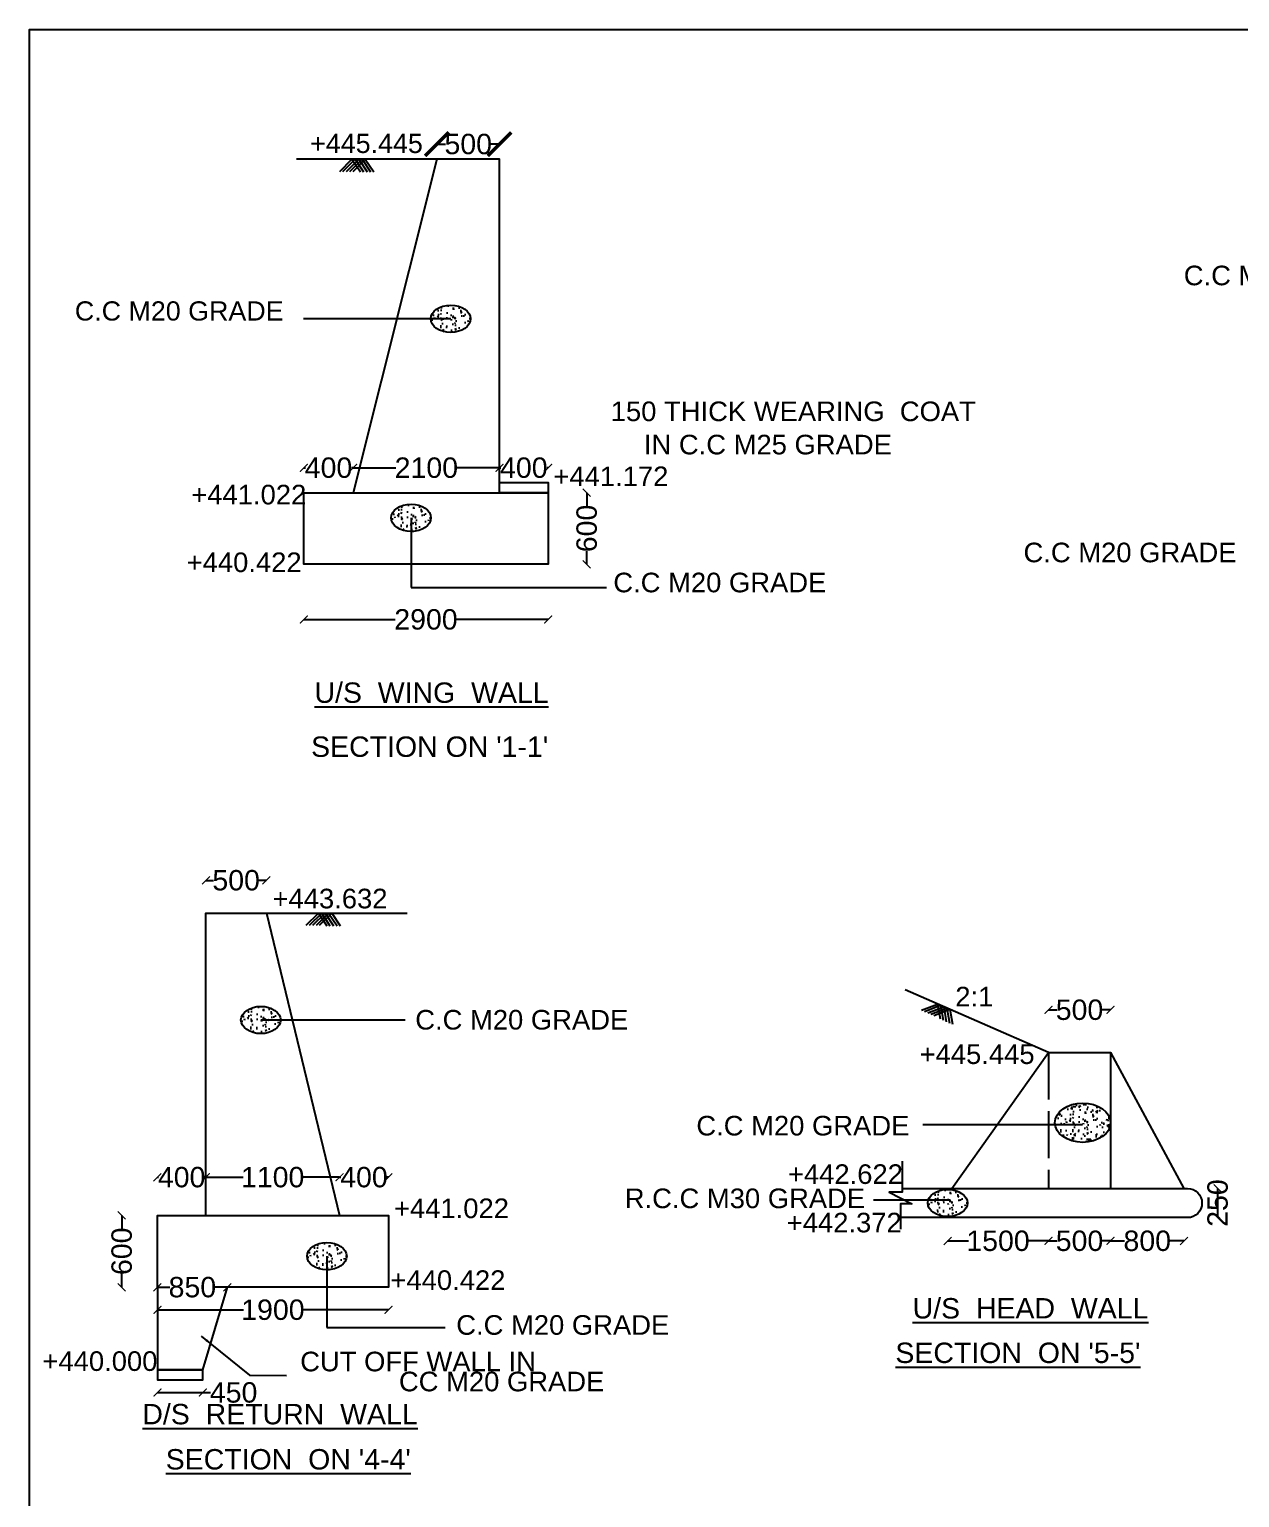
# Model space of a CAD drawing. Header units: millimetres. Extents: x 5759659 to 5765491, y 20978999 to 20982729.
# Drawn here: x 5759659 to 5761202, y 20980856 to 20982729 of the extents above; entities that cross this region are included whole.
import ezdxf

# ---------------------------------------------------------------- set-up
doc = ezdxf.new("R2010")
doc.units = ezdxf.units.MM
doc.header["$MEASUREMENT"] = 0
doc.linetypes.add('ACAD_ISO02W100', pattern=[15, 12, -3])
for name, color, linetype in [('DIMENSIONS', 7, 'Continuous'), ('DRAWING', 7, 'Continuous'), ('TEXT', 1, 'Continuous')]:
    doc.layers.add(name, color=color, linetype=linetype)
doc.styles.get("Standard").update_dxf_attribs({"font": 'arial.ttf', "height": 26})
doc.dimstyles.get("Standard").update_dxf_attribs({"dimtxt": 26, "dimasz": 10, "dimexe": 0.18, "dimexo": 0.0625, "dimgap": 0.09, "dimtad": 0, "dimdec": 0, "dimzin": 0, "dimdsep": 46, "dimtxsty": 'Standard', "dimblk": 'ARCHTICK', "dimcen": 0.09, "dimse1": 1, "dimse2": 1, "dimadec": 0, "dimazin": 0, "dimtfac": 1, "dimtdec": 0, "dimtofl": 0, "dimtmove": 0, "dimatfit": 3, "dimfxl": 1, "dimtolj": 1, "dimtzin": 0, "dimarcsym": 0})

# ---------------------------------------------------------------- blocks, each defined once
blk = doc.blocks.new('_ArchTick')
at = {"color": 0, "linetype": 'ByBlock', "const_width": 0.15}
blk.add_lwpolyline([(-0.5, -0.5), (0.5, 0.5)], dxfattribs=at)
blk = doc.blocks.new('*D4')
at = {"layer": 'Defpoints', "color": 0, "transparency": 16777216}
for p in [(5760258.5, 20982582.3), (5760178.7, 20982563), (5760258.5, 20982563)]:
    blk.add_point(p, dxfattribs=at)
at = {"layer": 'DIMENSIONS', "color": 0, "lineweight": -2, "transparency": 16777216}
for p, q in [((5760178.7, 20982582.3), (5760189.8, 20982582.3)), ((5760258.5, 20982582.3), (5760247.4, 20982582.3))]:
    blk.add_line(p, q, dxfattribs=at)
at = {"layer": 'DIMENSIONS', "color": 0, "lineweight": -2, "transparency": 16777216, "xscale": 30, "yscale": 30, "zscale": 30, "rotation": 180}
blk.add_blockref('_ArchTick', (5760178.7, 20982582.3), dxfattribs=at)
at = {"layer": 'DIMENSIONS', "color": 0, "lineweight": -2, "transparency": 16777216, "xscale": 30, "yscale": 30, "zscale": 30}
blk.add_blockref('_ArchTick', (5760258.5, 20982582.3), dxfattribs=at)
at = {"layer": 'DIMENSIONS', "color": 0, "transparency": 16777216, "insert": (5760218.6, 20982582.3), "char_height": 26, "attachment_point": 5}
blk.add_mtext('\\A1;500', dxfattribs=at)
blk = doc.blocks.new('*D5')
at = {"layer": 'Defpoints', "color": 0, "transparency": 16777216}
for p in [(5760071.9, 20982169.5), (5760008.9, 20982137.7), (5760071.9, 20982137.7)]:
    blk.add_point(p, dxfattribs=at)
at = {"layer": 'DIMENSIONS', "color": 0, "lineweight": -2, "transparency": 16777216}
for p, q in [((5760008.9, 20982169.5), (5760011.1, 20982169.5)), ((5760071.9, 20982169.5), (5760069.7, 20982169.5))]:
    blk.add_line(p, q, dxfattribs=at)
at = {"layer": 'DIMENSIONS', "color": 0, "lineweight": -2, "transparency": 16777216, "xscale": 10, "yscale": 10, "zscale": 10, "rotation": 180}
blk.add_blockref('_ArchTick', (5760008.9, 20982169.5), dxfattribs=at)
at = {"layer": 'DIMENSIONS', "color": 0, "lineweight": -2, "transparency": 16777216, "xscale": 10, "yscale": 10, "zscale": 10}
blk.add_blockref('_ArchTick', (5760071.9, 20982169.5), dxfattribs=at)
at = {"layer": 'DIMENSIONS', "color": 0, "transparency": 16777216, "insert": (5760040.4, 20982169.5), "char_height": 26, "attachment_point": 5}
blk.add_mtext('\\A1;400', dxfattribs=at)
blk = doc.blocks.new('*D6')
at = {"layer": 'Defpoints', "color": 0, "transparency": 16777216}
for p in [(5760258.5, 20982169.5), (5760071.9, 20982137.7), (5760258.5, 20982137.7)]:
    blk.add_point(p, dxfattribs=at)
at = {"layer": 'DIMENSIONS', "color": 0, "lineweight": -2, "transparency": 16777216}
for p, q in [((5760071.9, 20982169.5), (5760126.1, 20982169.5)), ((5760258.5, 20982169.5), (5760204.3, 20982169.5))]:
    blk.add_line(p, q, dxfattribs=at)
at = {"layer": 'DIMENSIONS', "color": 0, "lineweight": -2, "transparency": 16777216, "xscale": 10, "yscale": 10, "zscale": 10, "rotation": 180}
blk.add_blockref('_ArchTick', (5760071.9, 20982169.5), dxfattribs=at)
at = {"layer": 'DIMENSIONS', "color": 0, "lineweight": -2, "transparency": 16777216, "xscale": 10, "yscale": 10, "zscale": 10}
blk.add_blockref('_ArchTick', (5760258.5, 20982169.5), dxfattribs=at)
at = {"layer": 'DIMENSIONS', "color": 0, "transparency": 16777216, "insert": (5760165.2, 20982169.5), "char_height": 26, "attachment_point": 5}
blk.add_mtext('\\A1;2100', dxfattribs=at)
blk = doc.blocks.new('*D7')
at = {"layer": 'Defpoints', "color": 0, "transparency": 16777216}
for p in [(5760320.5, 20982169.5), (5760258.5, 20982137.7), (5760320.5, 20982137.7)]:
    blk.add_point(p, dxfattribs=at)
at = {"layer": 'DIMENSIONS', "color": 0, "lineweight": -2, "transparency": 16777216}
for p, q in [((5760258.5, 20982169.5), (5760260.2, 20982169.5)), ((5760320.5, 20982169.5), (5760318.8, 20982169.5))]:
    blk.add_line(p, q, dxfattribs=at)
at = {"layer": 'DIMENSIONS', "color": 0, "lineweight": -2, "transparency": 16777216, "xscale": 10, "yscale": 10, "zscale": 10, "rotation": 180}
blk.add_blockref('_ArchTick', (5760258.5, 20982169.5), dxfattribs=at)
at = {"layer": 'DIMENSIONS', "color": 0, "lineweight": -2, "transparency": 16777216, "xscale": 10, "yscale": 10, "zscale": 10}
blk.add_blockref('_ArchTick', (5760320.5, 20982169.5), dxfattribs=at)
at = {"layer": 'DIMENSIONS', "color": 0, "transparency": 16777216, "insert": (5760289.5, 20982169.5), "char_height": 26, "attachment_point": 5}
blk.add_mtext('\\A1;400', dxfattribs=at)
blk = doc.blocks.new('*D8')
at = {"layer": 'Defpoints', "color": 0, "transparency": 16777216}
for p in [(5760320.5, 20982137.7), (5760320.5, 20982046.4), (5760369.7, 20982046.4)]:
    blk.add_point(p, dxfattribs=at)
at = {"layer": 'DIMENSIONS', "color": 0, "lineweight": -2, "transparency": 16777216}
for p, q in [((5760369.7, 20982137.7), (5760369.7, 20982120.9)), ((5760369.7, 20982046.4), (5760369.7, 20982063.2))]:
    blk.add_line(p, q, dxfattribs=at)
at = {"layer": 'DIMENSIONS', "color": 0, "lineweight": -2, "transparency": 16777216, "xscale": 10, "yscale": 10, "zscale": 10}
for p, rotation in [((5760369.7, 20982137.7), 90), ((5760369.7, 20982046.4), 270)]:
    blk.add_blockref('_ArchTick', p, dxfattribs=dict(at, rotation=rotation))
at = {"layer": 'DIMENSIONS', "color": 0, "transparency": 16777216, "insert": (5760369.7, 20982092.1), "char_height": 26, "attachment_point": 5, "rotation": 90}
blk.add_mtext('\\A1;600', dxfattribs=at)
blk = doc.blocks.new('*D9')
at = {"layer": 'Defpoints', "color": 0, "transparency": 16777216}
for p in [(5760008.9, 20982046.4), (5760320.5, 20982046.4), (5760320.5, 20981976)]:
    blk.add_point(p, dxfattribs=at)
at = {"layer": 'DIMENSIONS', "color": 0, "lineweight": -2, "transparency": 16777216}
for p, q in [((5760008.9, 20981976), (5760125.6, 20981976)), ((5760320.5, 20981976), (5760203.8, 20981976))]:
    blk.add_line(p, q, dxfattribs=at)
at = {"layer": 'DIMENSIONS', "color": 0, "lineweight": -2, "transparency": 16777216, "xscale": 10, "yscale": 10, "zscale": 10, "rotation": 180}
blk.add_blockref('_ArchTick', (5760008.9, 20981976), dxfattribs=at)
at = {"layer": 'DIMENSIONS', "color": 0, "lineweight": -2, "transparency": 16777216, "xscale": 10, "yscale": 10, "zscale": 10}
blk.add_blockref('_ArchTick', (5760320.5, 20981976), dxfattribs=at)
at = {"layer": 'DIMENSIONS', "color": 0, "transparency": 16777216, "insert": (5760164.7, 20981976), "char_height": 26, "attachment_point": 5}
blk.add_mtext('\\A1;2900', dxfattribs=at)
blk = doc.blocks.new('*D22')
at = {"layer": 'Defpoints', "color": 0, "transparency": 16777216}
for p in [(5759961.2, 20981643.3), (5759884, 20981601.6), (5759961.2, 20981601.6)]:
    blk.add_point(p, dxfattribs=at)
at = {"layer": 'DIMENSIONS', "color": 0, "lineweight": -2, "transparency": 16777216}
for p, q in [((5759884, 20981643.3), (5759893.8, 20981643.3)), ((5759961.2, 20981643.3), (5759951.3, 20981643.3))]:
    blk.add_line(p, q, dxfattribs=at)
at = {"layer": 'DIMENSIONS', "color": 0, "lineweight": -2, "transparency": 16777216, "xscale": 10, "yscale": 10, "zscale": 10, "rotation": 180}
blk.add_blockref('_ArchTick', (5759884, 20981643.3), dxfattribs=at)
at = {"layer": 'DIMENSIONS', "color": 0, "lineweight": -2, "transparency": 16777216, "xscale": 10, "yscale": 10, "zscale": 10}
blk.add_blockref('_ArchTick', (5759961.2, 20981643.3), dxfattribs=at)
at = {"layer": 'DIMENSIONS', "color": 0, "transparency": 16777216, "insert": (5759922.6, 20981643.3), "char_height": 26, "attachment_point": 5}
blk.add_mtext('\\A1;500', dxfattribs=at)
blk = doc.blocks.new('*D23')
at = {"layer": 'Defpoints', "color": 0, "transparency": 16777216}
for p in [(5759884, 20981264.6), (5759822.2, 20981216), (5759884, 20981216)]:
    blk.add_point(p, dxfattribs=at)
at = {"layer": 'DIMENSIONS', "color": 0, "lineweight": -2, "transparency": 16777216}
for p, q in [((5759822.2, 20981264.6), (5759823.8, 20981264.6)), ((5759884, 20981264.6), (5759882.4, 20981264.6))]:
    blk.add_line(p, q, dxfattribs=at)
at = {"layer": 'DIMENSIONS', "color": 0, "lineweight": -2, "transparency": 16777216, "xscale": 10, "yscale": 10, "zscale": 10, "rotation": 180}
blk.add_blockref('_ArchTick', (5759822.2, 20981264.6), dxfattribs=at)
at = {"layer": 'DIMENSIONS', "color": 0, "lineweight": -2, "transparency": 16777216, "xscale": 10, "yscale": 10, "zscale": 10}
blk.add_blockref('_ArchTick', (5759884, 20981264.6), dxfattribs=at)
at = {"layer": 'DIMENSIONS', "color": 0, "transparency": 16777216, "insert": (5759853.1, 20981264.6), "char_height": 26, "attachment_point": 5}
blk.add_mtext('\\A1;400', dxfattribs=at)
blk = doc.blocks.new('*D24')
at = {"layer": 'Defpoints', "color": 0, "transparency": 16777216}
for p in [(5760054.5, 20981264.6), (5759884, 20981216), (5760054.5, 20981216)]:
    blk.add_point(p, dxfattribs=at)
at = {"layer": 'DIMENSIONS', "color": 0, "lineweight": -2, "transparency": 16777216}
for p, q in [((5759884, 20981264.6), (5759931.6, 20981264.6)), ((5760054.5, 20981264.6), (5760006.9, 20981264.6))]:
    blk.add_line(p, q, dxfattribs=at)
at = {"layer": 'DIMENSIONS', "color": 0, "lineweight": -2, "transparency": 16777216, "xscale": 10, "yscale": 10, "zscale": 10, "rotation": 180}
blk.add_blockref('_ArchTick', (5759884, 20981264.6), dxfattribs=at)
at = {"layer": 'DIMENSIONS', "color": 0, "lineweight": -2, "transparency": 16777216, "xscale": 10, "yscale": 10, "zscale": 10}
blk.add_blockref('_ArchTick', (5760054.5, 20981264.6), dxfattribs=at)
at = {"layer": 'DIMENSIONS', "color": 0, "transparency": 16777216, "insert": (5759969.2, 20981264.6), "char_height": 26, "attachment_point": 5}
blk.add_mtext('\\A1;1100', dxfattribs=at)
blk = doc.blocks.new('*D25')
at = {"layer": 'Defpoints', "color": 0, "transparency": 16777216}
for p in [(5760116.8, 20981264.6), (5760054.5, 20981216), (5760116.8, 20981216)]:
    blk.add_point(p, dxfattribs=at)
at = {"layer": 'DIMENSIONS', "color": 0, "lineweight": -2, "transparency": 16777216}
for p, q in [((5760054.5, 20981264.6), (5760056.3, 20981264.6)), ((5760116.8, 20981264.6), (5760114.9, 20981264.6))]:
    blk.add_line(p, q, dxfattribs=at)
at = {"layer": 'DIMENSIONS', "color": 0, "lineweight": -2, "transparency": 16777216, "xscale": 10, "yscale": 10, "zscale": 10, "rotation": 180}
blk.add_blockref('_ArchTick', (5760054.5, 20981264.6), dxfattribs=at)
at = {"layer": 'DIMENSIONS', "color": 0, "lineweight": -2, "transparency": 16777216, "xscale": 10, "yscale": 10, "zscale": 10}
blk.add_blockref('_ArchTick', (5760116.8, 20981264.6), dxfattribs=at)
at = {"layer": 'DIMENSIONS', "color": 0, "transparency": 16777216, "insert": (5760085.6, 20981264.6), "char_height": 26, "attachment_point": 5}
blk.add_mtext('\\A1;400', dxfattribs=at)
blk = doc.blocks.new('*D26')
at = {"layer": 'Defpoints', "color": 0, "transparency": 16777216}
for p in [(5759822.2, 20981216), (5759776.7, 20981124.3), (5759911.4, 20981124.3)]:
    blk.add_point(p, dxfattribs=at)
at = {"layer": 'DIMENSIONS', "color": 0, "lineweight": -2, "transparency": 16777216}
for p, q in [((5759776.7, 20981216), (5759776.7, 20981199)), ((5759776.7, 20981124.3), (5759776.7, 20981141.3))]:
    blk.add_line(p, q, dxfattribs=at)
at = {"layer": 'DIMENSIONS', "color": 0, "lineweight": -2, "transparency": 16777216, "xscale": 10, "yscale": 10, "zscale": 10}
for p, rotation in [((5759776.7, 20981216), 90), ((5759776.7, 20981124.3), 270)]:
    blk.add_blockref('_ArchTick', p, dxfattribs=dict(at, rotation=rotation))
at = {"layer": 'DIMENSIONS', "color": 0, "transparency": 16777216, "insert": (5759776.7, 20981170.2), "char_height": 26, "attachment_point": 5, "rotation": 90}
blk.add_mtext('\\A1;600', dxfattribs=at)
blk = doc.blocks.new('*D27')
at = {"layer": 'Defpoints', "color": 0, "transparency": 16777216}
for p in [(5759822.2, 20981124.3), (5759822.2, 20981124.3), (5759911.4, 20981124.3)]:
    blk.add_point(p, dxfattribs=at)
at = {"layer": 'DIMENSIONS', "color": 0, "lineweight": -2, "transparency": 16777216}
for p, q in [((5759822.2, 20981124.3), (5759838, 20981124.3)), ((5759911.4, 20981124.3), (5759895.6, 20981124.3))]:
    blk.add_line(p, q, dxfattribs=at)
at = {"layer": 'DIMENSIONS', "color": 0, "lineweight": -2, "transparency": 16777216, "xscale": 10, "yscale": 10, "zscale": 10, "rotation": 180}
blk.add_blockref('_ArchTick', (5759822.2, 20981124.3), dxfattribs=at)
at = {"layer": 'DIMENSIONS', "color": 0, "lineweight": -2, "transparency": 16777216, "xscale": 10, "yscale": 10, "zscale": 10}
blk.add_blockref('_ArchTick', (5759911.4, 20981124.3), dxfattribs=at)
at = {"layer": 'DIMENSIONS', "color": 0, "transparency": 16777216, "insert": (5759866.8, 20981124.3), "char_height": 26, "attachment_point": 5}
blk.add_mtext('\\A1;850', dxfattribs=at)
blk = doc.blocks.new('*D28')
at = {"layer": 'Defpoints', "color": 0, "transparency": 16777216}
for p in [(5760116.8, 20981124.3), (5760116.8, 20981095.5), (5759822.2, 20981094.1)]:
    blk.add_point(p, dxfattribs=at)
at = {"layer": 'DIMENSIONS', "color": 0, "lineweight": -2, "transparency": 16777216}
for p, q in [((5759822.2, 20981095.5), (5759931.8, 20981095.5)), ((5760116.8, 20981095.5), (5760007.1, 20981095.5))]:
    blk.add_line(p, q, dxfattribs=at)
at = {"layer": 'DIMENSIONS', "color": 0, "lineweight": -2, "transparency": 16777216, "xscale": 10, "yscale": 10, "zscale": 10, "rotation": 180}
blk.add_blockref('_ArchTick', (5759822.2, 20981095.5), dxfattribs=at)
at = {"layer": 'DIMENSIONS', "color": 0, "lineweight": -2, "transparency": 16777216, "xscale": 10, "yscale": 10, "zscale": 10}
blk.add_blockref('_ArchTick', (5760116.8, 20981095.5), dxfattribs=at)
at = {"layer": 'DIMENSIONS', "color": 0, "transparency": 16777216, "insert": (5759969.5, 20981095.5), "char_height": 26, "attachment_point": 5}
blk.add_mtext('\\A1;1900', dxfattribs=at)
blk = doc.blocks.new('*D29')
at = {"layer": 'Defpoints', "color": 0, "transparency": 16777216}
for p in [(5759822.2, 20981006.3), (5759880.1, 20981006.3), (5759880.1, 20980990)]:
    blk.add_point(p, dxfattribs=at)
at = {"layer": 'DIMENSIONS', "color": 0, "lineweight": -2, "transparency": 16777216}
for p, q in [((5759822.2, 20980990), (5759880.1, 20980990)), ((5759880.1, 20980990), (5759890.1, 20980990))]:
    blk.add_line(p, q, dxfattribs=at)
at = {"layer": 'DIMENSIONS', "color": 0, "lineweight": -2, "transparency": 16777216, "xscale": 10, "yscale": 10, "zscale": 10, "rotation": 180}
blk.add_blockref('_ArchTick', (5759822.2, 20980990), dxfattribs=at)
at = {"layer": 'DIMENSIONS', "color": 0, "lineweight": -2, "transparency": 16777216, "xscale": 10, "yscale": 10, "zscale": 10}
blk.add_blockref('_ArchTick', (5759880.1, 20980990), dxfattribs=at)
at = {"layer": 'DIMENSIONS', "color": 0, "transparency": 16777216, "insert": (5759919.4, 20980990), "char_height": 26, "attachment_point": 5}
blk.add_mtext('\\A1;450', dxfattribs=at)
blk = doc.blocks.new('*D30')
at = {"layer": 'Defpoints', "color": 0, "transparency": 16777216}
for p in [(5761037.7, 20981478.1), (5760958.5, 20981423.9), (5761037.7, 20981423.9)]:
    blk.add_point(p, dxfattribs=at)
at = {"layer": 'DIMENSIONS', "color": 0, "lineweight": -2, "transparency": 16777216}
for p, q in [((5760958.5, 20981478.1), (5760969.3, 20981478.1)), ((5761037.7, 20981478.1), (5761026.9, 20981478.1))]:
    blk.add_line(p, q, dxfattribs=at)
at = {"layer": 'DIMENSIONS', "color": 0, "lineweight": -2, "transparency": 16777216, "xscale": 10, "yscale": 10, "zscale": 10, "rotation": 180}
blk.add_blockref('_ArchTick', (5760958.5, 20981478.1), dxfattribs=at)
at = {"layer": 'DIMENSIONS', "color": 0, "lineweight": -2, "transparency": 16777216, "xscale": 10, "yscale": 10, "zscale": 10}
blk.add_blockref('_ArchTick', (5761037.7, 20981478.1), dxfattribs=at)
at = {"layer": 'DIMENSIONS', "color": 0, "transparency": 16777216, "insert": (5760998.1, 20981478.1), "char_height": 26, "attachment_point": 5}
blk.add_mtext('\\A1;500', dxfattribs=at)
blk = doc.blocks.new('*D31')
at = {"layer": 'Defpoints', "color": 0, "transparency": 16777216}
for p in [(5760829.9, 20981249.2), (5760958.5, 20981249.2), (5760958.5, 20981183.4)]:
    blk.add_point(p, dxfattribs=at)
at = {"layer": 'DIMENSIONS', "color": 0, "lineweight": -2, "transparency": 16777216}
for p, q in [((5760829.9, 20981183.4), (5760856.6, 20981183.4)), ((5760958.5, 20981183.4), (5760931.9, 20981183.4))]:
    blk.add_line(p, q, dxfattribs=at)
at = {"layer": 'DIMENSIONS', "color": 0, "lineweight": -2, "transparency": 16777216, "xscale": 10, "yscale": 10, "zscale": 10, "rotation": 180}
blk.add_blockref('_ArchTick', (5760829.9, 20981183.4), dxfattribs=at)
at = {"layer": 'DIMENSIONS', "color": 0, "lineweight": -2, "transparency": 16777216, "xscale": 10, "yscale": 10, "zscale": 10}
blk.add_blockref('_ArchTick', (5760958.5, 20981183.4), dxfattribs=at)
at = {"layer": 'DIMENSIONS', "color": 0, "transparency": 16777216, "insert": (5760894.2, 20981183.4), "char_height": 26, "attachment_point": 5}
blk.add_mtext('\\A1;1500', dxfattribs=at)
blk = doc.blocks.new('*D32')
at = {"layer": 'Defpoints', "color": 0, "transparency": 16777216}
for p in [(5760958.5, 20981249.2), (5761037.7, 20981250.3), (5761037.7, 20981183.4)]:
    blk.add_point(p, dxfattribs=at)
at = {"layer": 'DIMENSIONS', "color": 0, "lineweight": -2, "transparency": 16777216}
for p, q in [((5760958.5, 20981183.4), (5760969.3, 20981183.4)), ((5761037.7, 20981183.4), (5761026.9, 20981183.4))]:
    blk.add_line(p, q, dxfattribs=at)
at = {"layer": 'DIMENSIONS', "color": 0, "lineweight": -2, "transparency": 16777216, "xscale": 10, "yscale": 10, "zscale": 10, "rotation": 180}
blk.add_blockref('_ArchTick', (5760958.5, 20981183.4), dxfattribs=at)
at = {"layer": 'DIMENSIONS', "color": 0, "lineweight": -2, "transparency": 16777216, "xscale": 10, "yscale": 10, "zscale": 10}
blk.add_blockref('_ArchTick', (5761037.7, 20981183.4), dxfattribs=at)
at = {"layer": 'DIMENSIONS', "color": 0, "transparency": 16777216, "insert": (5760998.1, 20981183.4), "char_height": 26, "attachment_point": 5}
blk.add_mtext('\\A1;500', dxfattribs=at)
blk = doc.blocks.new('*D33')
at = {"layer": 'Defpoints', "color": 0, "transparency": 16777216}
for p in [(5761037.7, 20981250.3), (5761131.3, 20981250.3), (5761131.3, 20981183.4)]:
    blk.add_point(p, dxfattribs=at)
at = {"layer": 'DIMENSIONS', "color": 0, "lineweight": -2, "transparency": 16777216}
for p, q in [((5761037.7, 20981183.4), (5761055.7, 20981183.4)), ((5761131.3, 20981183.4), (5761113.3, 20981183.4))]:
    blk.add_line(p, q, dxfattribs=at)
at = {"layer": 'DIMENSIONS', "color": 0, "lineweight": -2, "transparency": 16777216, "xscale": 10, "yscale": 10, "zscale": 10, "rotation": 180}
blk.add_blockref('_ArchTick', (5761037.7, 20981183.4), dxfattribs=at)
at = {"layer": 'DIMENSIONS', "color": 0, "lineweight": -2, "transparency": 16777216, "xscale": 10, "yscale": 10, "zscale": 10}
blk.add_blockref('_ArchTick', (5761131.3, 20981183.4), dxfattribs=at)
at = {"layer": 'DIMENSIONS', "color": 0, "transparency": 16777216, "insert": (5761084.5, 20981183.4), "char_height": 26, "attachment_point": 5}
blk.add_mtext('\\A1;800', dxfattribs=at)
blk = doc.blocks.new('*D34')
at = {"layer": 'Defpoints', "color": 0, "transparency": 16777216}
for p in [(5761131.3, 20981250.3), (5761131.3, 20981213.1), (5761174.3, 20981213.1)]:
    blk.add_point(p, dxfattribs=at)
at = {"layer": 'DIMENSIONS', "color": 0, "lineweight": -2, "transparency": 16777216}
blk.add_line((5761174.3, 20981250.3), (5761174.3, 20981213.1), dxfattribs=at)
at = {"layer": 'DIMENSIONS', "color": 0, "lineweight": -2, "transparency": 16777216, "xscale": 10, "yscale": 10, "zscale": 10}
for p, rotation in [((5761174.3, 20981250.3), 90), ((5761174.3, 20981213.1), 270)]:
    blk.add_blockref('_ArchTick', p, dxfattribs=dict(at, rotation=rotation))
at = {"layer": 'DIMENSIONS', "color": 0, "transparency": 16777216, "insert": (5761174.3, 20981231.7), "char_height": 26, "attachment_point": 5, "rotation": 90}
blk.add_mtext('\\A1;250', dxfattribs=at)

msp = doc.modelspace()

# ---------------------------------------------------------------- hatches: boundary and pattern name
at = {"layer": 'DRAWING'}
h = msp.add_hatch(dxfattribs=at)
h.set_pattern_fill('AR-CONC', color=0, scale=3, style=0)
h.set_pattern_definition([(50, (50.545, 254.085), (21.517805478, -1.88256405), [2.25, -24.75]), (355, (50.545, 254.085), (-4.162540008, 22.56576401), [1.8, -19.8]), (100.4514, (52.339, 253.928), (17.355281451, 20.683186262), [1.9122057, -21.03426336]), (46.1842, (50.545, 260.085), (32.01723146, -4.96557043), [3.375, -37.125]), (96.6356, (53.213, 259.67), (28.039881166, 29.223536127), [2.86830864, -31.55139]), (351.1842, (50.545, 260.085), (28.039858354, 29.22355803), [2.7, -29.7]), (21, (53.545, 258.585), (17.907211564, -12.07856672), [2.25, -24.75]), (326, (53.545, 258.585), (7.299459958, 21.754501351), [1.8, -19.8]), (71.4514, (55.038, 257.579), (25.206678857, 9.675914901), [1.9122057, -21.03426336]), (37.5, (50.545, 254.085), (0.3647956595, 9.986815615), [0, -19.56, 0, -20.1, 0, -19.875]), (7.5, (50.545, 254.085), (7.8920861233, 11.8323513565), [0, -11.46, 0, -19.11, 0, -7.575]), (327.5, (43.855, 254.085), (16.0146730852, -0.676646152), [0, -7.5, 0, -23.4, 0, -31.05]), (317.5, (40.855, 254.085), (17.49558508, 3.00314947), [0, -9.75, 0, -15.54, 0, -22.05])])
edge = h.paths.add_edge_path()
edge.add_ellipse((5760196.2, 20982359.6), major_axis=(-25.3, 0), ratio=0.687205, start_angle=0, end_angle=360)
h = msp.add_hatch(dxfattribs=at)
h.set_pattern_fill('AR-CONC', color=0, scale=3, style=0)
h.set_pattern_definition([(50, (0, 0), (21.517805478, -1.88256405), [2.25, -24.75]), (355, (0, 0), (-4.162540008, 22.56576401), [1.8, -19.8]), (100.4514, (1.793, -0.157), (17.355281451, 20.683186262), [1.9122057, -21.03426336]), (46.1842, (0, 6), (32.01723146, -4.96557043), [3.375, -37.125]), (96.6356, (2.668, 5.586), (28.039881166, 29.223536127), [2.86830864, -31.55139]), (351.1842, (0, 6), (28.039858354, 29.22355803), [2.7, -29.7]), (21, (3, 4.5), (17.907211564, -12.07856672), [2.25, -24.75]), (326, (3, 4.5), (7.299459958, 21.754501351), [1.8, -19.8]), (71.4514, (4.492, 3.493), (25.206678857, 9.675914901), [1.9122057, -21.03426336]), (37.5, (0, 0), (0.3647956595, 9.986815615), [0, -19.56, 0, -20.1, 0, -19.875]), (7.5, (0, 0), (7.8920861233, 11.8323513565), [0, -11.46, 0, -19.11, 0, -7.575]), (327.5, (-6.69, 0), (16.0146730852, -0.676646152), [0, -7.5, 0, -23.4, 0, -31.05]), (317.5, (-9.69, 0), (17.49558508, 3.00314947), [0, -9.75, 0, -15.54, 0, -22.05])])
edge = h.paths.add_edge_path()
edge.add_ellipse((5760145.7, 20982105.6), major_axis=(-25.3, 0), ratio=0.687205, start_angle=0, end_angle=360)
h = msp.add_hatch(dxfattribs=at)
h.set_pattern_fill('AR-CONC', color=0, scale=3, style=0)
h.set_pattern_definition([(50, (-191.575, -640.38), (21.517805478, -1.88256405), [2.25, -24.75]), (355, (-191.575, -640.38), (-4.162540008, 22.56576401), [1.8, -19.8]), (100.4514, (-189.782, -640.536), (17.355281451, 20.683186262), [1.9122057, -21.03426336]), (46.1842, (-191.575, -634.38), (32.01723146, -4.96557043), [3.375, -37.125]), (96.6356, (-188.907, -634.793), (28.039881166, 29.223536127), [2.86830864, -31.55139]), (351.1842, (-191.575, -634.38), (28.039858354, 29.22355803), [2.7, -29.7]), (21, (-188.575, -635.88), (17.907211564, -12.07856672), [2.25, -24.75]), (326, (-188.575, -635.88), (7.299459958, 21.754501351), [1.8, -19.8]), (71.4514, (-187.083, -636.886), (25.206678857, 9.675914901), [1.9122057, -21.03426336]), (37.5, (-191.575, -640.379), (0.3647956595, 9.986815615), [0, -19.56, 0, -20.1, 0, -19.875]), (7.5, (-191.575, -640.379), (7.8920861233, 11.8323513565), [0, -11.46, 0, -19.11, 0, -7.575]), (327.5, (-198.265, -640.379), (16.0146730852, -0.676646152), [0, -7.5, 0, -23.4, 0, -31.05]), (317.5, (-201.265, -640.379), (17.49558508, 3.00314947), [0, -9.75, 0, -15.54, 0, -22.05])])
edge = h.paths.add_edge_path()
edge.add_ellipse((5759954.1, 20981465.2), major_axis=(-25.3, 0), ratio=0.687205, start_angle=0, end_angle=360)
h = msp.add_hatch(dxfattribs=at)
h.set_pattern_fill('AR-CONC', color=0, scale=3, style=0)
h.set_pattern_definition([(50, (856.552, -771.355), (21.517805478, -1.88256405), [2.25, -24.75]), (355, (856.552, -771.355), (-4.162540008, 22.56576401), [1.8, -19.8]), (100.4514, (858.346, -771.512), (17.355281451, 20.683186262), [1.9122057, -21.03426336]), (46.1842, (856.552, -765.355), (32.01723146, -4.96557043), [3.375, -37.125]), (96.6356, (859.22, -765.77), (28.039881166, 29.223536127), [2.86830864, -31.55139]), (351.1842, (856.552, -765.355), (28.039858354, 29.22355803), [2.7, -29.7]), (21, (859.552, -766.855), (17.907211564, -12.07856672), [2.25, -24.75]), (326, (859.552, -766.855), (7.299459958, 21.754501351), [1.8, -19.8]), (71.4514, (861.045, -767.861), (25.206678857, 9.675914901), [1.9122057, -21.03426336]), (37.5, (856.5525, -771.355), (0.3647956595, 9.986815615), [0, -19.56, 0, -20.1, 0, -19.875]), (7.5, (856.552, -771.355), (7.8920861233, 11.8323513565), [0, -11.46, 0, -19.11, 0, -7.575]), (327.5, (849.8625, -771.355), (16.0146730852, -0.676646152), [0, -7.5, 0, -23.4, 0, -31.05]), (317.5, (846.862, -771.355), (17.49558508, 3.00314947), [0, -9.75, 0, -15.54, 0, -22.05])])
edge = h.paths.add_edge_path()
edge.add_ellipse((5761002.2, 20981334.2), major_axis=(35.5, 0), ratio=0.706317, start_angle=0, end_angle=360)
h = msp.add_hatch(dxfattribs=at)
h.set_pattern_fill('AR-CONC', color=0, scale=3, style=0)
h.set_pattern_definition([(50, (684.232, -873.79), (21.517805478, -1.88256405), [2.25, -24.75]), (355, (684.232, -873.79), (-4.162540008, 22.56576401), [1.8, -19.8]), (100.4514, (686.025, -873.947), (17.355281451, 20.683186262), [1.9122057, -21.03426336]), (46.1842, (684.232, -867.79), (32.01723146, -4.96557043), [3.375, -37.125]), (96.6356, (686.9, -868.204), (28.039881166, 29.223536127), [2.86830864, -31.55139]), (351.1842, (684.232, -867.79), (28.039858354, 29.22355803), [2.7, -29.7]), (21, (687.232, -869.29), (17.907211564, -12.07856672), [2.25, -24.75]), (326, (687.232, -869.29), (7.299459958, 21.754501351), [1.8, -19.8]), (71.4514, (688.724, -870.297), (25.206678857, 9.675914901), [1.9122057, -21.03426336]), (37.5, (684.232, -873.7905), (0.3647956595, 9.986815615), [0, -19.56, 0, -20.1, 0, -19.875]), (7.5, (684.232, -873.79), (7.8920861233, 11.8323513565), [0, -11.46, 0, -19.11, 0, -7.575]), (327.5, (677.542, -873.7905), (16.0146730852, -0.676646152), [0, -7.5, 0, -23.4, 0, -31.05]), (317.5, (674.542, -873.79), (17.49558508, 3.00314947), [0, -9.75, 0, -15.54, 0, -22.05])])
edge = h.paths.add_edge_path()
edge.add_ellipse((5760829.9, 20981231.8), major_axis=(-25.3, 0), ratio=0.687205, start_angle=0, end_angle=360)
h = msp.add_hatch(dxfattribs=at)
h.set_pattern_fill('AR-CONC', color=0, scale=3, style=0)
h.set_pattern_definition([(50, (-107.405, -941.66), (21.517805478, -1.88256405), [2.25, -24.75]), (355, (-107.405, -941.66), (-4.162540008, 22.56576401), [1.8, -19.8]), (100.4514, (-105.612, -941.817), (17.355281451, 20.683186262), [1.9122057, -21.03426336]), (46.1842, (-107.405, -935.66), (32.01723146, -4.96557043), [3.375, -37.125]), (96.6356, (-104.737, -936.074), (28.039881166, 29.223536127), [2.86830864, -31.55139]), (351.1842, (-107.405, -935.66), (28.039858354, 29.22355803), [2.7, -29.7]), (21, (-104.405, -937.16), (17.907211564, -12.07856672), [2.25, -24.75]), (326, (-104.405, -937.16), (7.299459958, 21.754501351), [1.8, -19.8]), (71.4514, (-102.913, -938.166), (25.206678857, 9.675914901), [1.9122057, -21.03426336]), (37.5, (-107.405, -941.66), (0.3647956595, 9.986815615), [0, -19.56, 0, -20.1, 0, -19.875]), (7.5, (-107.405, -941.66), (7.8920861233, 11.8323513565), [0, -11.46, 0, -19.11, 0, -7.575]), (327.5, (-114.095, -941.66), (16.0146730852, -0.676646152), [0, -7.5, 0, -23.4, 0, -31.05]), (317.5, (-117.095, -941.66), (17.49558508, 3.00314947), [0, -9.75, 0, -15.54, 0, -22.05])])
edge = h.paths.add_edge_path()
edge.add_ellipse((5760038.3, 20981163.9), major_axis=(-25.3, 0), ratio=0.687205, start_angle=0, end_angle=360)

# ---------------------------------------------------------------- linework, layer by layer
at = {"layer": 'DRAWING', "color": 0}
for points in [[(5765486.1, 20978998.6), (5759658.9, 20978998.6), (5759658.9, 20982728.7), (5765486.1, 20982728.7)], [(5760320.5, 20982137.7), (5760258.5, 20982137.7), (5760258.5, 20982150.8), (5760320.5, 20982150.8)], [(5760008.9, 20982137.7), (5760320.5, 20982137.7), (5760320.5, 20982046.4), (5760008.9, 20982046.4)], [(5759880.1, 20981019.1), (5759822.2, 20981019.1), (5759822.2, 20981006.3), (5759880.1, 20981006.3)]]:
    msp.add_lwpolyline(points, close=True, dxfattribs=at)
for points in [[(5760258.5, 20982150.8), (5760258.5, 20982563), (5759999.4, 20982563)], [(5760054.8, 20982547.6), (5760070.3, 20982563), (5760081, 20982546.8)], [(5760058.8, 20982547.6), (5760074.4, 20982563), (5760085.1, 20982546.8)], [(5760063.3, 20982547.6), (5760078.9, 20982563), (5760089.6, 20982546.8)], [(5760067.8, 20982547.6), (5760083.4, 20982563), (5760094, 20982546.8)], [(5760071.7, 20982547.6), (5760087.3, 20982563), (5760098, 20982546.8)], [(5760178.7, 20982563), (5760071.9, 20982137.7)], [(5759884, 20981216), (5759884, 20981601.6), (5760140.8, 20981601.6)], [(5759961.2, 20981601.6), (5760054.5, 20981216)], [(5760012, 20981586.3), (5760027.6, 20981601.6), (5760038.3, 20981585.5)], [(5760016.1, 20981586.3), (5760031.7, 20981601.6), (5760042.3, 20981585.5)], [(5760020.6, 20981586.3), (5760036.2, 20981601.6), (5760046.8, 20981585.5)], [(5760025.1, 20981586.3), (5760040.6, 20981601.6), (5760051.3, 20981585.5)], [(5760029, 20981586.3), (5760044.6, 20981601.6), (5760055.2, 20981585.5)], [(5760958.5, 20981423.9), (5760775.8, 20981503.6)], [(5760796.7, 20981477.7), (5760817.1, 20981485.5), (5760820.4, 20981466.5)], [(5760800.4, 20981476.1), (5760820.8, 20981483.9), (5760824.1, 20981464.8)], [(5760804.5, 20981474.3), (5760824.9, 20981482.1), (5760828.2, 20981463)], [(5760808.6, 20981472.5), (5760829, 20981480.3), (5760832.4, 20981461.2)], [(5760812.2, 20981470.9), (5760832.6, 20981478.8), (5760836, 20981459.7)], [(5760835.2, 20981250.3), (5760958.5, 20981423.9), (5761037.7, 20981423.9), (5761131.3, 20981250.3)], [(5761037.7, 20981423.9), (5761037.7, 20981250.3)], [(5760772, 20981285.2), (5760772, 20981245.8), (5760755.5, 20981245.8), (5760784.5, 20981230.7), (5760770, 20981230.7), (5760770, 20981198.3)], [(5759822.2, 20981124.3), (5759822.2, 20981216), (5760116.8, 20981216), (5760116.8, 20981124.3), (5759911.4, 20981124.3)], [(5759822.2, 20981124.3), (5759822.2, 20981019.1), (5759880.1, 20981019.1), (5759911.4, 20981124.3)]]:
    msp.add_lwpolyline(points, dxfattribs=at)
at = {"layer": 'DRAWING', "color": 0, "linetype": 'ACAD_ISO02W100', "ltscale": 5}
msp.add_lwpolyline([(5760958.5, 20981423.9), (5760958.5, 20981250.3)], dxfattribs=at)
at = {"layer": 'DRAWING', "color": 0}
msp.add_lwpolyline([(5760772, 20981250.3), (5761135.7, 20981250.3, -1), (5761135.7, 20981213.1), (5760770, 20981213.1)], format="xyb", dxfattribs=at)
for centre, major_axis, ratio in [((5760196.2, 20982359.6), (-25.3, 0), 0.687205), ((5760145.7, 20982105.6), (-25.3, 0), 0.687205), ((5759954.1, 20981465.2), (-25.3, 0), 0.687205), ((5761002.2, 20981334.2), (35.5, 0), 0.706317), ((5760829.9, 20981231.8), (-25.3, 0), 0.687205), ((5760038.3, 20981163.9), (-25.3, 0), 0.687205)]:
    msp.add_ellipse(centre, major_axis=major_axis, ratio=ratio, dxfattribs=at)

# ---------------------------------------------------------------- texts
at = {"layer": 'TEXT', "color": 0}
for s, height, p in [('+445.445', 24.5, (5760017, 20982571)), ('C.C M20 GRADE', 25, (5761131.1, 20982402.3)), ('C.C M20 GRADE', 24.5, (5759716.9, 20982357.3)), ('150 THICK WEARING  COAT', 25, (5760400.3, 20982229)), ('IN C.C M25 GRADE', 25, (5760442.6, 20982186.6)), ('+441.172', 25, (5760327.2, 20982146.1)), ('+441.022', 25, (5759865.4, 20982122.8)), ('C.C M20 GRADE', 25, (5760926.7, 20982049)), ('+440.422', 25, (5759859.5, 20982036.5)), ('C.C M20 GRADE', 25, (5760403.6, 20982010.7)), ('%%UU/S  WING  WALL', 26, (5760022.5, 20981869.7)), ("SECTION ON '1-1'", 26, (5760018.2, 20981800.8)), ('+443.632', 25, (5759969, 20981607.6)), ('2:1', 25, (5760839.7, 20981482.5)), ('C.C M20 GRADE', 25, (5760151, 20981453)), ('+445.445', 25, (5760794.2, 20981409.1)), ('C.C M20 GRADE', 25, (5760509.5, 20981317.9)), ('+442.622', 25, (5760626.3, 20981256.1)), ('R.C.C M30 GRADE', 25, (5760418.2, 20981225.2)), ('+441.022', 25, (5760123.9, 20981212.5)), ('+442.372', 25, (5760624.8, 20981194.3)), ('+440.422', 25, (5760119.4, 20981120.9)), ('%%UU/S  HEAD  WALL', 26, (5760785.3, 20981084.5)), ('C.C M20 GRADE', 25, (5760203.3, 20981063.7)), ('+440.000', 25, (5759675.6, 20981017.6)), ('CUT OFF WALL IN', 25, (5760004.3, 20981017.1)), ("%%USECTION  ON '5-5'", 26, (5760763.3, 20981027.7)), ('CC M20 GRADE', 25, (5760130.2, 20980991.6)), ('%%UD/S  RETURN  WALL', 26, (5759803, 20980949.5)), ("%%USECTION  ON '4-4'", 26, (5759832.8, 20980891.9))]:
    msp.add_text(s, height=height, dxfattribs=at).set_placement(p)

# ---------------------------------------------------------------- dimensions: what is measured, and where the dimension line sits
at = {"layer": 'DIMENSIONS', "color": 0}
dim = msp.add_linear_dim(base=(5760258.5, 20982582.3), p1=(5760178.7, 20982563), p2=(5760258.5, 20982563), text='500', dimstyle='Standard', override={"dimasz": 30}, dxfattribs=at)
dim.commit()
dim.dimension.update_dxf_attribs({"geometry": '*D4', "text_midpoint": (5760218.6, 20982582.3), "dimtype": 160})
for base, p1, p2, text, picture, middle in [((5760071.9, 20982169.5), (5760008.9, 20982137.7), (5760071.9, 20982137.7), '400', '*D5', (5760040.4, 20982169.5)), ((5760258.5, 20982169.5), (5760071.9, 20982137.7), (5760258.5, 20982137.7), '2100', '*D6', (5760165.2, 20982169.5)), ((5760320.5, 20982169.5), (5760258.5, 20982137.7), (5760320.5, 20982137.7), '400', '*D7', (5760289.5, 20982169.5)), ((5760320.5, 20981976), (5760008.9, 20982046.4), (5760320.5, 20982046.4), '2900', '*D9', (5760164.7, 20981976)), ((5759961.2, 20981643.3), (5759884, 20981601.6), (5759961.2, 20981601.6), '500', '*D22', (5759922.6, 20981643.3)), ((5761037.7, 20981478.1), (5760958.5, 20981423.9), (5761037.7, 20981423.9), '500', '*D30', (5760998.1, 20981478.1)), ((5759884, 20981264.6), (5759822.2, 20981216), (5759884, 20981216), '400', '*D23', (5759853.1, 20981264.6)), ((5760054.5, 20981264.6), (5759884, 20981216), (5760054.5, 20981216), '1100', '*D24', (5759969.2, 20981264.6)), ((5760116.8, 20981264.6), (5760054.5, 20981216), (5760116.8, 20981216), '400', '*D25', (5760085.6, 20981264.6)), ((5760958.5, 20981183.4), (5760829.9, 20981249.2), (5760958.5, 20981249.2), '1500', '*D31', (5760894.2, 20981183.4)), ((5761037.7, 20981183.4), (5760958.5, 20981249.2), (5761037.7, 20981250.3), '500', '*D32', (5760998.1, 20981183.4)), ((5761131.3, 20981183.4), (5761037.7, 20981250.3), (5761131.3, 20981250.3), '800', '*D33', (5761084.5, 20981183.4)), ((5759822.2, 20981124.3), (5759911.4, 20981124.3), (5759822.2, 20981124.3), '850', '*D27', (5759866.8, 20981124.3)), ((5760116.8, 20981095.5), (5759822.2, 20981094.1), (5760116.8, 20981124.3), '1900', '*D28', (5759969.5, 20981095.5)), ((5759880.1, 20980990), (5759822.2, 20981006.3), (5759880.1, 20981006.3), '450', '*D29', (5759919.4, 20980990))]:
    dim = msp.add_linear_dim(base=base, p1=p1, p2=p2, text=text, dimstyle='Standard', dxfattribs=at)
    dim.commit()
    dim.dimension.update_dxf_attribs({"geometry": picture, "text_midpoint": middle})
for base, p1, p2, picture, middle in [((5760369.7, 20982046.4), (5760320.5, 20982137.7), (5760320.5, 20982046.4), '*D8', (5760369.7, 20982092.1)), ((5759776.7, 20981124.3), (5759822.2, 20981216), (5759911.4, 20981124.3), '*D26', (5759776.7, 20981170.2))]:
    dim = msp.add_linear_dim(base=base, p1=p1, p2=p2, angle=90, text='600', dimstyle='Standard', dxfattribs=at)
    dim.commit()
    dim.dimension.update_dxf_attribs({"geometry": picture, "text_midpoint": middle})
dim = msp.add_linear_dim(base=(5761174.3, 20981213.1), p1=(5761131.3, 20981250.3), p2=(5761131.3, 20981213.1), angle=90, text='250', dimstyle='Standard', dxfattribs=at)
dim.commit()
dim.dimension.update_dxf_attribs({"geometry": '*D34', "text_midpoint": (5761174.3, 20981231.7), "dimtype": 160})

# ---------------------------------------------------------------- leaders
for points in [[(5760196.2, 20982359.6), (5760008.7, 20982359.6)], [(5760145.7, 20982105.6), (5760145.7, 20982016.7), (5760394.8, 20982016.7)], [(5759954.1, 20981465.2), (5760138, 20981465.2)], [(5761002.1, 20981331.6), (5760798.3, 20981331.6)], [(5760833.3, 20981235.5), (5760735.5, 20981235.5)], [(5760038.3, 20981163.9), (5760038.3, 20981073), (5760189.1, 20981073)], [(5759878.1, 20981062), (5759939.8, 20981012.3), (5759986.9, 20981011.9)]]:
    msp.add_leader(points, dimstyle='Standard', override={"dimgap": 0.09, "dimtad": 0}, dxfattribs=at)

doc.saveas('drawing.dxf')
